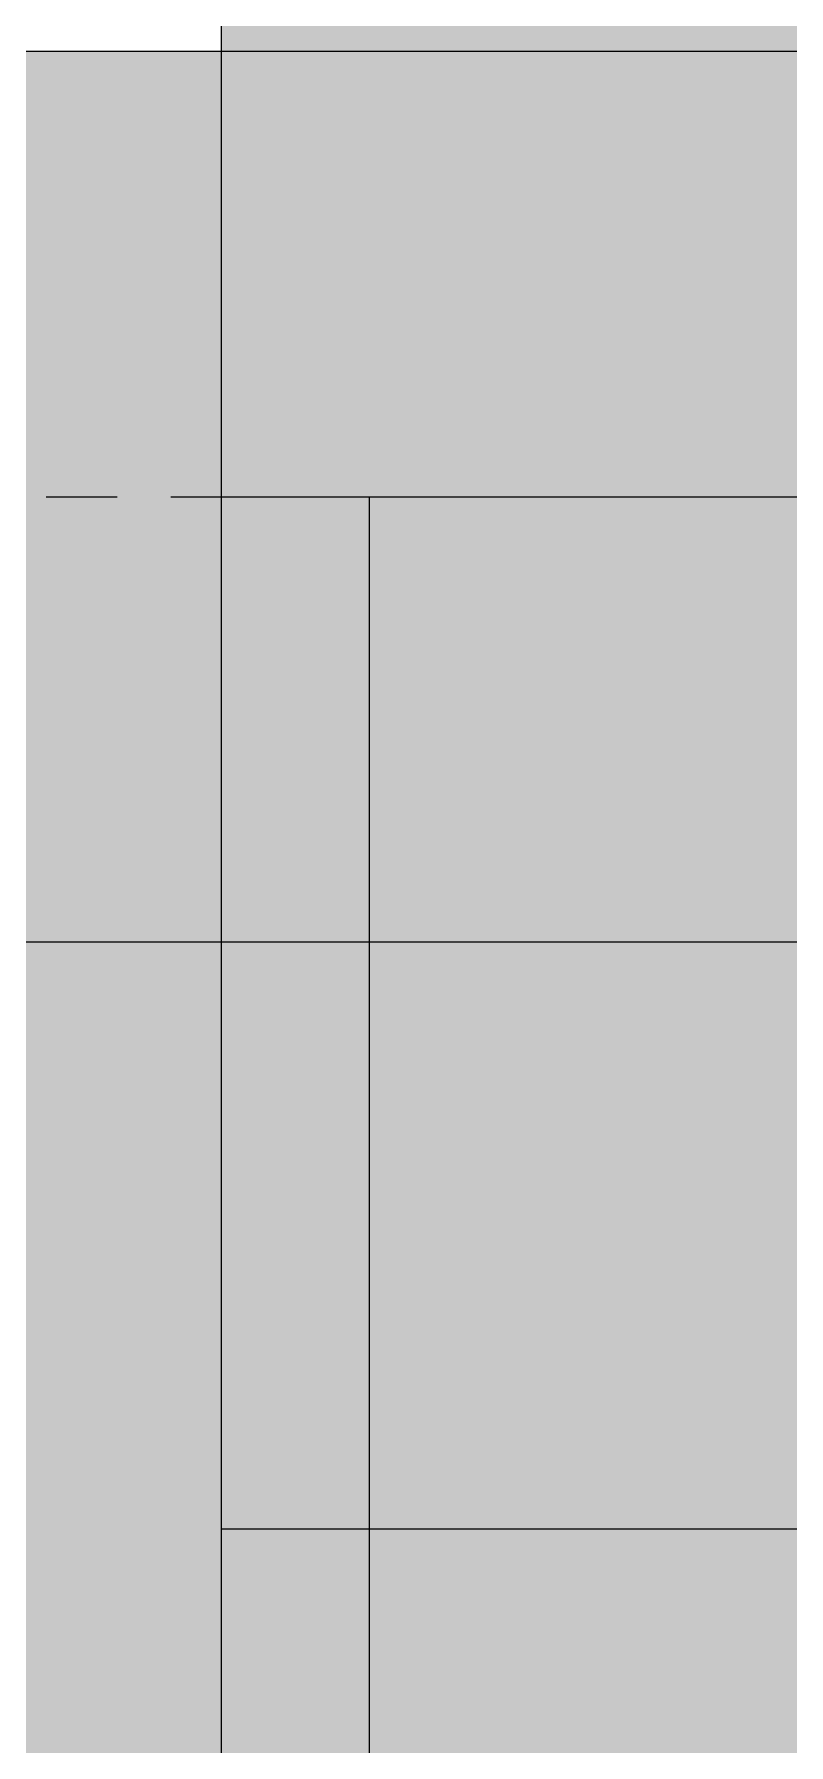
# Model space of a CAD drawing. Header units: inches. Extents: x 0.5 to 16.5, y 0.5 to 10.5.
# Drawn here: x 8.48 to 9.116, y 7.449 to 8.89 of the extents above; entities that cross this region are included whole.
import ezdxf

# ---------------------------------------------------------------- set-up
doc = ezdxf.new("R2010")
doc.units = ezdxf.units.IN
doc.header["$MEASUREMENT"] = 0
for name, color, linetype in [('A-ELEV-FILL', 7, 'Continuous'), ('A-ELEV-HIDN', 7, 'Continuous'), ('A-ELEV-OTLN', 7, 'Continuous')]:
    doc.layers.add(name, color=color, linetype=linetype)

msp = doc.modelspace()

# ---------------------------------------------------------------- hatches: boundary and pattern name
at = {"layer": 'A-ELEV-FILL', "true_color": 0xd8ccb0}
msp.add_hatch(color=7, dxfattribs=at).paths.add_polyline_path([(8.6375, 6.25), (9.1375, 6.25), (9.1375, 7.6312), (9.1375, 7.6312), (9.1394, 7.6799), (9.145, 7.7283), (9.1543, 7.7763), (9.1673, 7.8237), (9.1839, 7.8703), (9.2041, 7.9159), (9.2277, 7.9602), (9.2547, 8.0031), (9.285, 8.0445), (9.3183, 8.084), (9.3546, 8.1216), (9.3938, 8.1572), (9.4356, 8.1904), (9.4798, 8.2213), (9.5264, 8.2497), (9.575, 8.2754), (9.6255, 8.2983), (9.6777, 8.3184), (9.7312, 8.3355), (9.786, 8.3497), (9.8418, 8.3607), (9.8983, 8.3686), (9.9553, 8.3734), (10.0125, 8.375), (10.0697, 8.3734), (10.1267, 8.3686), (10.1832, 8.3607), (10.239, 8.3497), (10.2938, 8.3355), (10.3473, 8.3184), (10.3995, 8.2983), (10.45, 8.2754), (10.4986, 8.2497), (10.5452, 8.2213), (10.5894, 8.1904), (10.6312, 8.1572), (10.6704, 8.1216), (10.7067, 8.084), (10.74, 8.0445), (10.7703, 8.0031), (10.7973, 7.9602), (10.8209, 7.9159), (10.8411, 7.8703), (10.8577, 7.8237), (10.8707, 7.7763), (10.88, 7.7283), (10.8856, 7.6799), (10.8875, 7.6312), (10.8875, 7.6312), (10.8875, 6.25), (11.3875, 6.25), (11.3875, 9.375), (8.6375, 9.375)])
at = {"layer": 'A-ELEV-FILL', "true_color": 0xcdcdcd}
msp.add_hatch(color=7, dxfattribs=at).paths.add_polyline_path([(6.0125, 6.25), (15.7, 6.25), (15.7, 8.875), (6.0125, 8.875)])
at = {"layer": 'A-ELEV-FILL', "true_color": 0xe4e4e4}
msp.add_hatch(color=7, dxfattribs=at).paths.add_polyline_path([(2.95, 6.25), (15.7, 6.25), (15.7, 8.125), (2.95, 8.125)])

# ---------------------------------------------------------------- linework, layer by layer
at = {"layer": 'A-ELEV-HIDN'}
for p, q in [((8.49, 8.5), (8.55, 8.5)), ((8.595, 8.5), (8.655, 8.5)), ((8.7, 8.5), (8.76, 8.5)), ((8.805, 8.5), (8.865, 8.5)), ((8.91, 8.5), (8.97, 8.5)), ((9.015, 8.5), (9.075, 8.5))]:
    msp.add_line(p, q, dxfattribs=at)
at = {"layer": 'A-ELEV-OTLN'}
for p, q in [((8.6375, 8.5), (9.6313, 8.5)), ((8.7625, 6.25), (8.7625, 8.5)), ((8.6375, 7.6312), (9.1375, 7.6312))]:
    msp.add_line(p, q, dxfattribs=at)
msp.add_lwpolyline([(8.6375, 9.375), (8.6375, 6.25)], dxfattribs=at)
for points in [[(6.0125, 6.25), (15.7, 6.25), (15.7, 8.875), (6.0125, 8.875)], [(2.95, 6.25), (15.7, 6.25), (15.7, 8.125), (2.95, 8.125)]]:
    msp.add_lwpolyline(points, close=True, dxfattribs=at)

doc.saveas('drawing.dxf')
